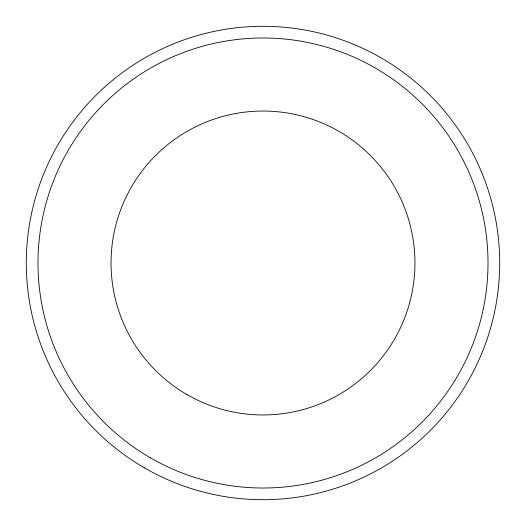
<?xml version="1.0" encoding="UTF-8"?>
<svg xmlns="http://www.w3.org/2000/svg" width="526" height="526" viewBox="0 0 526 526"><rect width="100%" height="100%" fill="white"/><g stroke="black" fill="none" stroke-linecap="round" stroke-linejoin="round"><path stroke-width="0.79" d="M144.65 467.989A236.7 236.7 0 0 0 499.7 263A236.7 236.7 0 0 0 144.65 58.011A236.7 236.7 0 0 0 144.65 467.989M150.495 457.863A225.01 225.01 0 0 0 488.01 263A225.01 225.01 0 0 0 150.495 68.137A225.01 225.01 0 0 0 150.495 457.863M187.019 394.599A151.955 151.955 0 0 0 414.955 263A151.955 151.955 0 0 0 187.019 131.401A151.955 151.955 0 0 0 187.019 394.599"/></g></svg>
